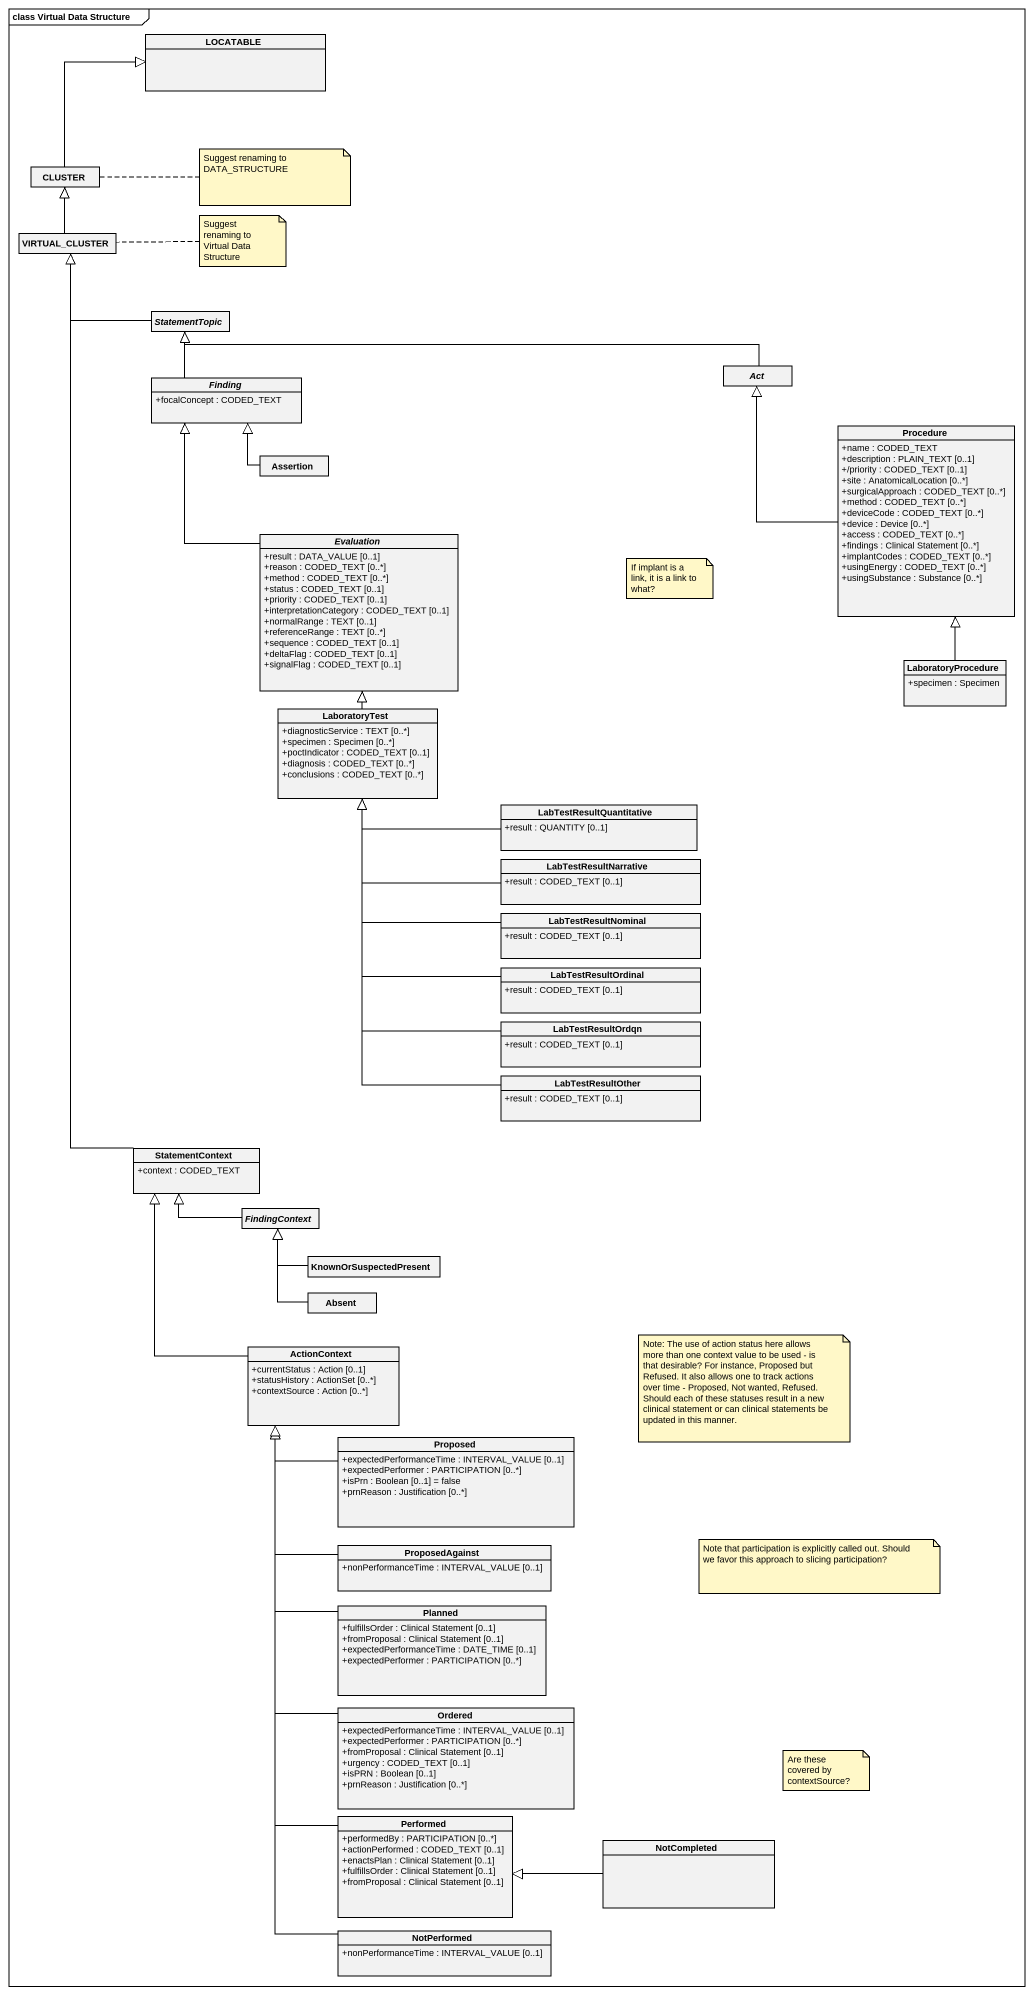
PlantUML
@startuml
mainframe class Virtual Data Structure
hide circle
hide empty members
skinparam classAttributeIconSize 0
class LOCATABLE
class CLUSTER
class VIRTUAL_CLUSTER
abstract class StatementTopic
abstract class Finding {
  +focalConcept : CODED_TEXT
}
abstract class Act
class Assertion
class Procedure {
  +name : CODED_TEXT
  +description : PLAIN_TEXT [0..1]
  +/priority : CODED_TEXT [0..1]
  +site : AnatomicalLocation [0..*]
  +surgicalApproach : CODED_TEXT [0..*]
  +method : CODED_TEXT [0..*]
  +deviceCode : CODED_TEXT [0..*]
  +device : Device [0..*]
  +access : CODED_TEXT [0..*]
  +findings : Clinical Statement [0..*]
  +implantCodes : CODED_TEXT [0..*]
  +usingEnergy : CODED_TEXT [0..*]
  +usingSubstance : Substance [0..*]
}
abstract class Evaluation {
  +result : DATA_VALUE [0..1]
  +reason : CODED_TEXT [0..*]
  +method : CODED_TEXT [0..*]
  +status : CODED_TEXT [0..1]
  +priority : CODED_TEXT [0..1]
  +interpretationCategory : CODED_TEXT [0..1]
  +normalRange : TEXT [0..1]
  +referenceRange : TEXT [0..*]
  +sequence : CODED_TEXT [0..1]
  +deltaFlag : CODED_TEXT [0..1]
  +signalFlag : CODED_TEXT [0..1]
}
class LaboratoryProcedure {
  +specimen : Specimen
}
class LaboratoryTest {
  +diagnosticService : TEXT [0..*]
  +specimen : Specimen [0..*]
  +poctIndicator : CODED_TEXT [0..1]
  +diagnosis : CODED_TEXT [0..*]
  +conclusions : CODED_TEXT [0..*]
}
class LabTestResultQuantitative {
  +result : QUANTITY [0..1]
}
class LabTestResultNarrative {
  +result : CODED_TEXT [0..1]
}
class LabTestResultNominal {
  +result : CODED_TEXT [0..1]
}
class LabTestResultOrdinal {
  +result : CODED_TEXT [0..1]
}
class LabTestResultOrdqn {
  +result : CODED_TEXT [0..1]
}
class LabTestResultOther {
  +result : CODED_TEXT [0..1]
}
class StatementContext {
  +context : CODED_TEXT
}
abstract class FindingContext
class KnownOrSuspectedPresent
class Absent
class ActionContext {
  +currentStatus : Action [0..1]
  +statusHistory : ActionSet [0..*]
  +contextSource : Action [0..*]
}
class Proposed {
  +expectedPerformanceTime : INTERVAL_VALUE [0..1]
  +expectedPerformer : PARTICIPATION [0..*]
  +isPrn : Boolean [0..1] = false
  +prnReason : Justification [0..*]
}
class ProposedAgainst {
  +nonPerformanceTime : INTERVAL_VALUE [0..1]
}
class Planned {
  +fulfillsOrder : Clinical Statement [0..1]
  +fromProposal : Clinical Statement [0..1]
  +expectedPerformanceTime : DATE_TIME [0..1]
  +expectedPerformer : PARTICIPATION [0..*]
}
class Ordered {
  +expectedPerformanceTime : INTERVAL_VALUE [0..1]
  +expectedPerformer : PARTICIPATION [0..*]
  +fromProposal : Clinical Statement [0..1]
  +urgency : CODED_TEXT [0..1]
  +isPRN : Boolean [0..1]
  +prnReason : Justification [0..*]
}
class Performed {
  +performedBy : PARTICIPATION [0..*]
  +actionPerformed : CODED_TEXT [0..1]
  +enactsPlan : Clinical Statement [0..1]
  +fulfillsOrder : Clinical Statement [0..1]
  +fromProposal : Clinical Statement [0..1]
}
class NotCompleted
class NotPerformed {
  +nonPerformanceTime : INTERVAL_VALUE [0..1]
}
CLUSTER -up-|> LOCATABLE
VIRTUAL_CLUSTER -up-|> CLUSTER
StatementTopic -up-|> VIRTUAL_CLUSTER
Finding -up-|> StatementTopic
Act -left-|> StatementTopic
Assertion -up-|> Finding
Procedure -up-|> Act
Evaluation -up-|> Finding
LaboratoryProcedure -up-|> Procedure
LaboratoryTest -up-|> Evaluation
LabTestResultQuantitative -left-|> LaboratoryTest
LabTestResultNarrative -left-|> LaboratoryTest
LabTestResultNominal -up-|> LaboratoryTest
LabTestResultOrdinal -up-|> LaboratoryTest
LabTestResultOrdqn -up-|> LaboratoryTest
LabTestResultOther -up-|> LaboratoryTest
StatementContext -up-|> VIRTUAL_CLUSTER
FindingContext -left-|> StatementContext
KnownOrSuspectedPresent -left-|> FindingContext
Absent -up-|> FindingContext
ActionContext -up-|> StatementContext
Proposed -up-|> ActionContext
ProposedAgainst -up-|> ActionContext
Planned -up-|> ActionContext
Ordered -up-|> ActionContext
Performed -up-|> ActionContext
NotCompleted -left-|> Performed
NotPerformed -up-|> ActionContext
note right of CLUSTER : Suggest renaming to DATA_STRUCTURE
note right of VIRTUAL_CLUSTER : Suggest renaming to Virtual Data Structure
note as N3
  If implant is a link, it is a link to what?
end note
note as N4
  Note: The use of action status here allows more than one context value to be used - is that desirable? For instance, Proposed but Refused. It also allows one to track actions over time - Proposed, Not wanted, Refused. Should each of these statuses result in a new clinical statement or can clinical statements be updated in this manner.
end note
note as N5
  Note that participation is explicitly called out. Should we favor this approach to slicing participation?
end note
note as N6
  Are these covered by contextSource?
end note
@enduml
